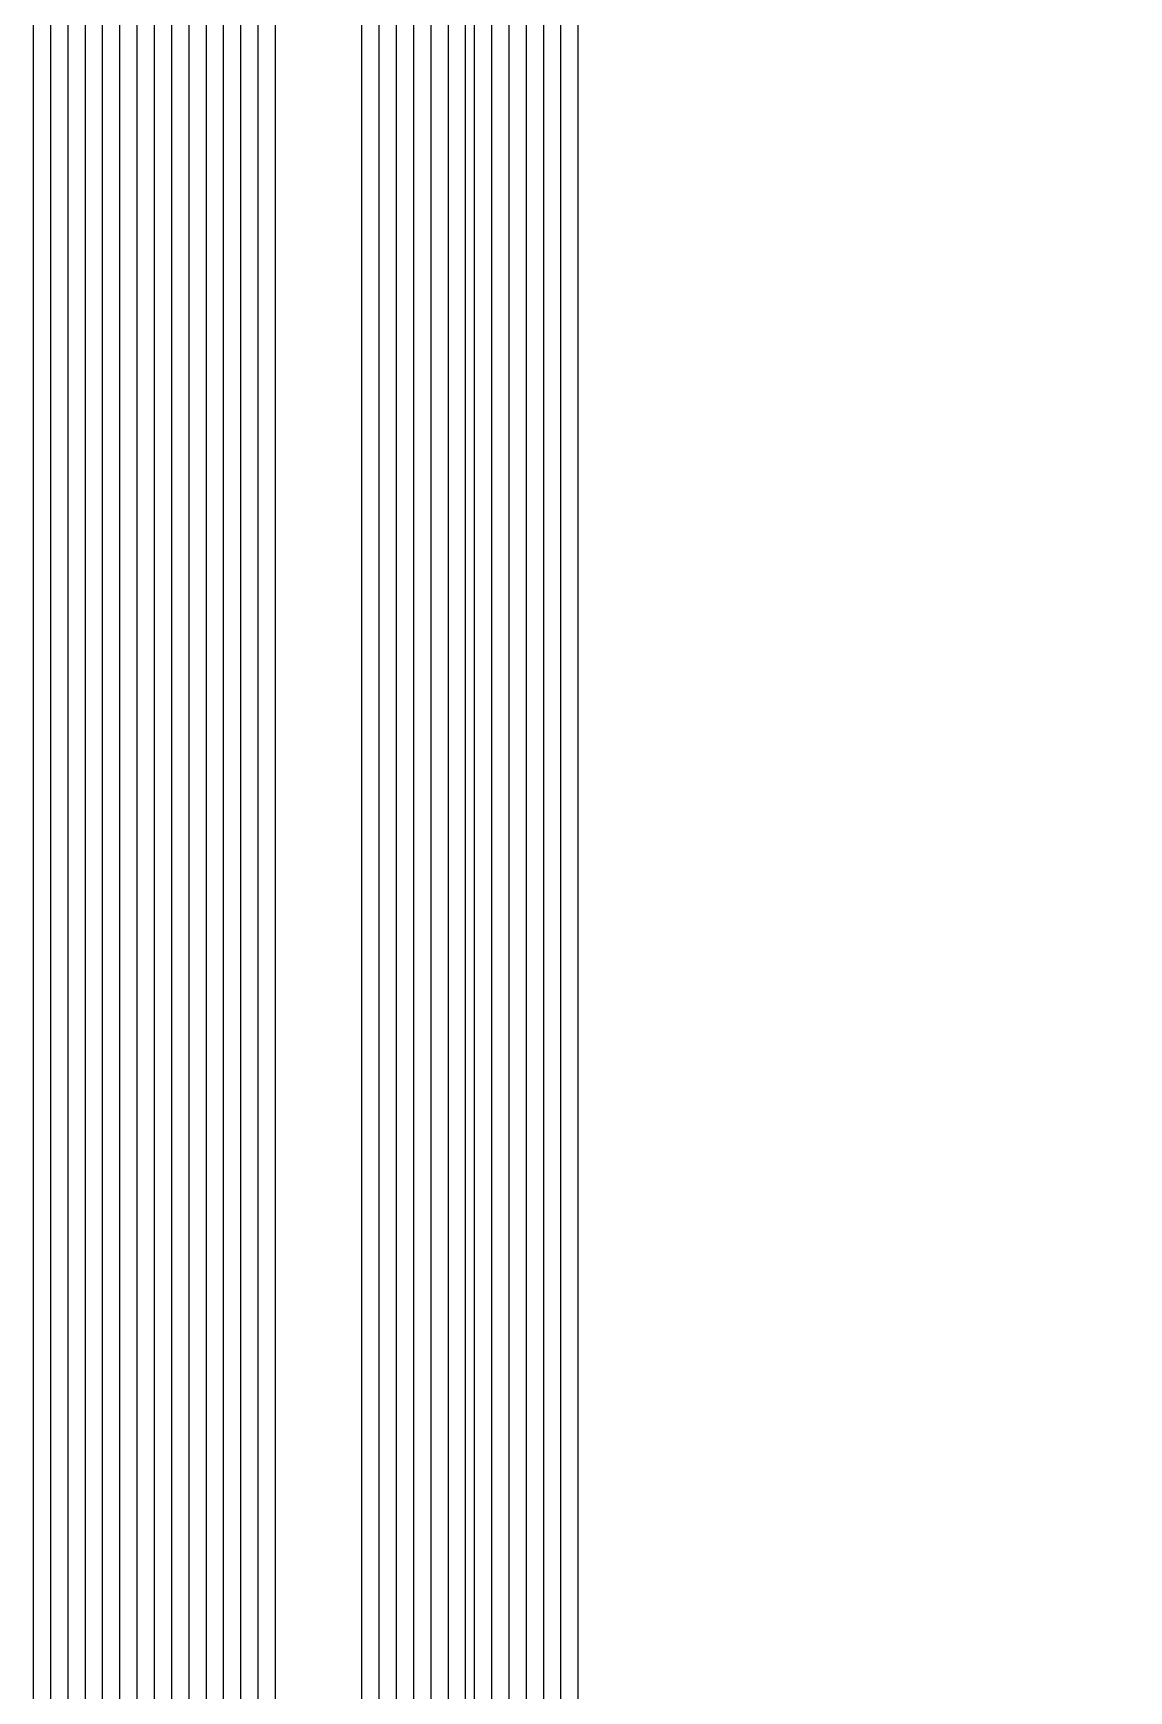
# Model space of a CAD drawing. Header units: metres. Extents: x 129.5 to 156.5, y -104.5 to -85.4.
# Drawn here: x 129.505 to 131.407, y -100.966 to -98.087 of the extents above; entities that cross this region are included whole.
import ezdxf

# ---------------------------------------------------------------- set-up
doc = ezdxf.new("R2010")
doc.units = ezdxf.units.M

msp = doc.modelspace()

# ---------------------------------------------------------------- linework, layer by layer
for points in [[(129.505, -85.852), (129.505, -103.992)], [(129.535, -85.852), (129.535, -103.992)], [(129.565, -85.852), (129.565, -103.992)], [(129.595, -85.852), (129.595, -103.992)], [(129.625, -85.852), (129.625, -103.992)], [(129.655, -85.852), (129.655, -103.992)], [(129.685, -85.852), (129.685, -103.992)], [(129.715, -85.852), (129.715, -103.992)], [(129.745, -85.852), (129.745, -103.992)], [(129.775, -85.852), (129.775, -103.992)], [(129.805, -85.852), (129.805, -103.992)], [(129.835, -85.852), (129.835, -103.992)], [(129.865, -85.852), (129.865, -103.992)], [(129.895, -85.852), (129.895, -103.992)], [(129.925, -85.852), (129.925, -103.992)], [(130.075, -85.927), (130.075, -103.917), (155.881, -103.917), (155.881, -85.927), (130.075, -85.927)], [(130.105, -85.957), (130.105, -103.887), (155.851, -103.887), (155.851, -85.957), (130.105, -85.957)], [(130.135, -85.987), (130.135, -103.857), (155.821, -103.857), (155.821, -85.987), (130.135, -85.987)], [(130.165, -86.017), (130.165, -103.827), (155.791, -103.827), (155.791, -86.017), (130.165, -86.017)], [(130.195, -86.047), (130.195, -103.797), (155.761, -103.797), (155.761, -86.047), (130.195, -86.047)], [(130.225, -86.077), (130.225, -103.767), (155.731, -103.767), (155.731, -86.077), (130.225, -86.077)], [(130.255, -86.107), (130.255, -103.737), (155.701, -103.737), (155.701, -86.107), (130.255, -86.107)], [(130.2705, -86.4765), (130.2705, -103.3675)], [(130.3005, -86.4765), (130.3005, -103.3675)], [(130.3305, -86.4765), (130.3305, -103.3675)], [(130.3605, -86.4765), (130.3605, -103.3675)], [(130.3905, -86.4765), (130.3905, -103.3675)], [(130.4205, -86.4765), (130.4205, -103.3675)], [(130.4505, -86.4765), (130.4505, -103.3675)]]:
    msp.add_lwpolyline(points)

doc.saveas('drawing.dxf')
